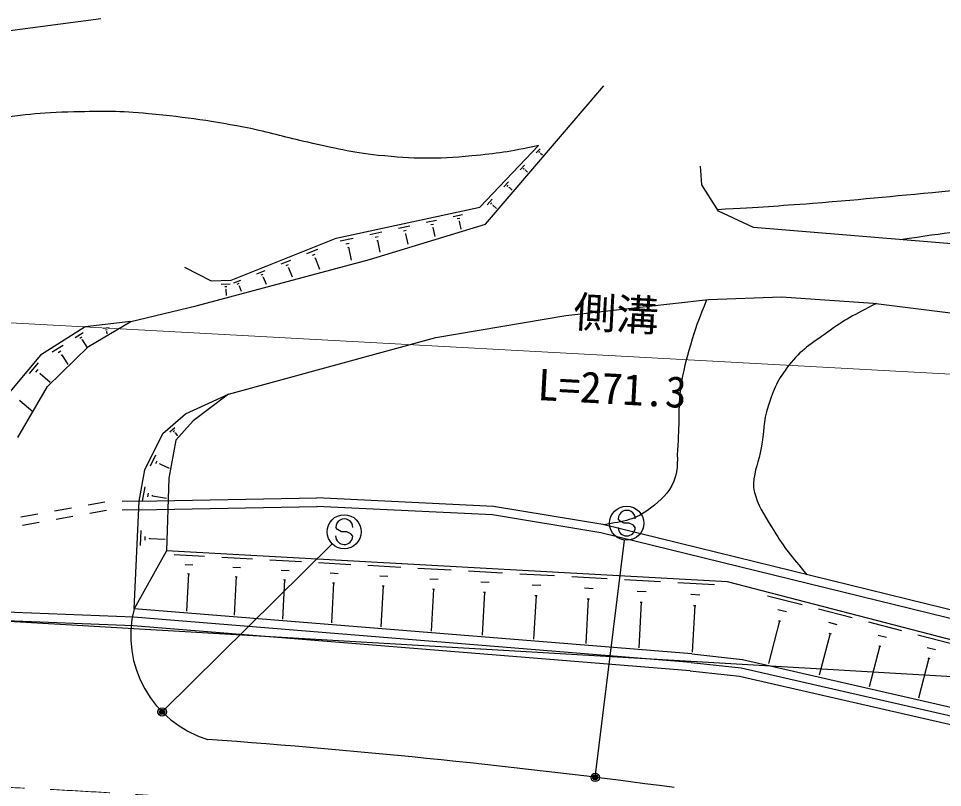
# Model space of a CAD drawing. Units: millimetres, scale not verified. Extents: x 0 to 700000, y -47500 to 447500.
# Drawn here: x 230212 to 284330, y 285780 to 330826 of the extents above; entities that cross this region are included whole.
import ezdxf
from ezdxf.enums import TextEntityAlignment as Align

# ---------------------------------------------------------------- set-up
doc = ezdxf.new("R2010")
doc.units = ezdxf.units.MM
doc.header["$LTSCALE"] = 1000
doc.header["$PDMODE"] = 32
doc.header["$PDSIZE"] = 500
doc.linetypes.add('CHAIN', pattern=[18.5, 12, -1.5, 3.5, -1.5])
for name, color, linetype, lineweight in [('M-STR-STRC', 7, 'Continuous', 13), ('M-TTL-BAND', 2, 'CHAIN', 13), ('S-TTL', 7, 'Continuous', 25)]:
    doc.layers.add(name, color=color, linetype=linetype, lineweight=lineweight)
doc.styles.add('@ＭＳ ゴシック', font='')
doc.styles.add('ＭＳ ゴシック', font='')
doc.styles.get('@ＭＳ ゴシック').set_extended_font_data('@MS Gothic')
doc.styles.get('ＭＳ ゴシック').set_extended_font_data('MS Gothic')

msp = doc.modelspace()

# ---------------------------------------------------------------- linework, layer by layer
at = {"layer": 'M-STR-STRC'}
msp.add_line((401513, 303635), (128657, 318512), dxfattribs=at)
at = {"layer": 'M-TTL-BAND'}
msp.add_arc((208697, -161166), 447444, 82.46023, 87.48621, dxfattribs=at)
at = {"layer": 'S-TTL'}
for p, q in [((168573, 322136), (235036, 330826)), ((257572, 318785), (264486, 326890)), ((257232, 319766), (260660, 323378)), ((260533, 322954), (260758, 323191)), ((260689, 322976), (260745, 323035)), ((260781, 322931), (260795, 322945)), ((260788, 322938), (260896, 322835)), ((259599, 321969), (259848, 322233)), ((259771, 321993), (259834, 322059)), ((270239, 321080), (270151, 322177)), ((259874, 321943), (259889, 321959)), ((259881, 321951), (260025, 321815)), ((258639, 320958), (258914, 321248)), ((258829, 320984), (258898, 321057)), ((258942, 320929), (258959, 320947)), ((258950, 320938), (259131, 320766)), ((271205, 319544), (270239, 321080)), ((257653, 319919), (257954, 320237)), ((257861, 319948), (257937, 320027)), ((257985, 319887), (258004, 319907)), ((257994, 319897), (258213, 319690)), ((248827, 317959), (257232, 319766)), ((255667, 319225), (256225, 319345)), ((273267, 318578), (271205, 319544)), ((250762, 316713), (257572, 318785)), ((254090, 318886), (254699, 319017)), ((254357, 318752), (254510, 318785)), ((255912, 319102), (256052, 319132)), ((256001, 318946), (256036, 318953)), ((256018, 318949), (256119, 318478)), ((250781, 318175), (251495, 318328)), ((252462, 318536), (253123, 318678)), ((252752, 318391), (252917, 318426)), ((252857, 318206), (252898, 318215)), ((254454, 318582), (254492, 318590)), ((254473, 318586), (254589, 318046)), ((296881, 316647), (273267, 318578)), ((242671, 315490), (248827, 317959)), ((249046, 317802), (249816, 317967)), ((249384, 317633), (249577, 317674)), ((251095, 318018), (251274, 318056)), ((251208, 317818), (251253, 317828)), ((251230, 317823), (251377, 317139)), ((252877, 318210), (253009, 317600)), ((247109, 317055), (247752, 317312)), ((249506, 317418), (249554, 317428)), ((249530, 317423), (249693, 316663)), ((240612, 313995), (250762, 316713)), ((245603, 316450), (246166, 316676)), ((247427, 316958), (247588, 317023)), ((247565, 316790), (247605, 316806)), ((247585, 316798), (247848, 316142)), ((239944, 316264), (241492, 315453)), ((244176, 315878), (244662, 316073)), ((245882, 316366), (246023, 316423)), ((246002, 316219), (246038, 316233)), ((246020, 316226), (246236, 315687)), ((244417, 315805), (244538, 315854)), ((244521, 315677), (244551, 315690)), ((244536, 315683), (244708, 315255)), ((241492, 315453), (242671, 315490)), ((242088, 315271), (242614, 315288)), ((242290, 315120), (242422, 315124)), ((242822, 315335), (243237, 315501)), ((243028, 315273), (243131, 315314)), ((243116, 315164), (243142, 315174)), ((243129, 315169), (243259, 314846)), ((242344, 314963), (242377, 314964)), ((242361, 314964), (242372, 314593)), ((270627, 314365), (274906, 314520)), ((274906, 314520), (280268, 314159)), ((236788, 313081), (240612, 313995)), ((262275, 313437), (270627, 314365)), ((280268, 314159), (295373, 312251)), ((254645, 312148), (262275, 313437)), ((236788, 313081), (234122, 312759)), ((234306, 311610), (236788, 313081)), ((234122, 312759), (231502, 311105)), ((233525, 312141), (234005, 312442)), ((235162, 312683), (235525, 312727)), ((235311, 312591), (235402, 312602)), ((235358, 312486), (235381, 312489)), ((235370, 312487), (235385, 312356)), ((233796, 312110), (233916, 312185)), ((233931, 311994), (233961, 312013)), ((233946, 312004), (234214, 311578)), ((242508, 308823), (254645, 312148)), ((231915, 309266), (234306, 311610)), ((232187, 311300), (232819, 311696)), ((232543, 311259), (232701, 311358)), ((231502, 311105), (228973, 308117)), ((230851, 310026), (231377, 310648)), ((232721, 311107), (232761, 311132)), ((232741, 311119), (233094, 310558)), ((231235, 310102), (231367, 310257)), ((231471, 310002), (231504, 310041)), ((231487, 310022), (232075, 309525)), ((230168, 306278), (231915, 309266)), ((239987, 307662), (242508, 308823)), ((242508, 308823), (240440, 307263)), ((230270, 308424), (230309, 308471)), ((230289, 308448), (231047, 307807)), ((238663, 306519), (239987, 307662)), ((239077, 306612), (239377, 306871)), ((240440, 307263), (239425, 306120)), ((237611, 304397), (238663, 306519)), ((239267, 306620), (239342, 306684)), ((239373, 306554), (239391, 306570)), ((239382, 306562), (239531, 306389)), ((239425, 306120), (239026, 303908)), ((237942, 304616), (238262, 305261)), ((238256, 304762), (238336, 304923)), ((238480, 304726), (238500, 304767)), ((238490, 304747), (239031, 304478)), ((237274, 302551), (237611, 304397)), ((239026, 303908), (238880, 299646)), ((237477, 302545), (237631, 303390)), ((237274, 302551), (236275, 302533)), ((236980, 296254), (237274, 302551)), ((237274, 302551), (247691, 302743)), ((237788, 302816), (237826, 303027)), ((238056, 302849), (238065, 302901)), ((238061, 302875), (238886, 302725)), ((258023, 302249), (247691, 302743)), ((233308, 302147), (232324, 301969)), ((235276, 302503), (234292, 302325)), ((235365, 302011), (234381, 301833)), ((237251, 302050), (236284, 302033)), ((237251, 302050), (247683, 302243)), ((247683, 302243), (247700, 302243)), ((257970, 301751), (247683, 302243)), ((264426, 301181), (258023, 302249)), ((231340, 301791), (230356, 301613)), ((233397, 301655), (232413, 301477)), ((264325, 300691), (257970, 301751)), ((265437, 301402), (265338, 301520)), ((231429, 301299), (230445, 301121)), ((248890, 300901), (248791, 301019)), ((249135, 300762), (248890, 300901)), ((320107, 287511), (264426, 301181)), ((265682, 301262), (265437, 301402)), ((265983, 301260), (265682, 301262)), ((266228, 301148), (265983, 301260)), ((266334, 301012), (266228, 301148)), ((237354, 299959), (237394, 300827)), ((237629, 300273), (237639, 300489)), ((237893, 300342), (237896, 300396)), ((237894, 300369), (238804, 300326)), ((249436, 300759), (249135, 300762)), ((249681, 300647), (249436, 300759)), ((249787, 300511), (249681, 300647)), ((320027, 287016), (264325, 300691)), ((238732, 290313), (248575, 300057)), ((264012, 286523), (265710, 300269)), ((238880, 299646), (236980, 296254)), ((271737, 297833), (238880, 299646)), ((239339, 299420), (241110, 299322)), ((368139, 287379), (170771, 298971)), ((239974, 298852), (240417, 298828)), ((242120, 299267), (243926, 299167)), ((244936, 299111), (246779, 299010)), ((247789, 298954), (249669, 298850)), ((250679, 298795), (252595, 298689)), ((240166, 298309), (240045, 296106)), ((240111, 298312), (240221, 298306)), ((242767, 298687), (243219, 298662)), ((245597, 298520), (246058, 298495)), ((248463, 298351), (248933, 298325)), ((253606, 298633), (255560, 298525)), ((256571, 298470), (258563, 298360)), ((259574, 298304), (261604, 298192)), ((242963, 298133), (242839, 295880)), ((242907, 298136), (243020, 298130)), ((245797, 297955), (245670, 295651)), ((245739, 297958), (245854, 297952)), ((248667, 297775), (248537, 295419)), ((248608, 297778), (248725, 297771)), ((251366, 298180), (251845, 298154)), ((254306, 298007), (254795, 297980)), ((257285, 297831), (257783, 297803)), ((260302, 297653), (260809, 297625)), ((262616, 298136), (264685, 298022)), ((265697, 297966), (267806, 297850)), ((268818, 297794), (270967, 297676)), ((302882, 289743), (271737, 297833)), ((251574, 297592), (251441, 295184)), ((251514, 297595), (251634, 297589)), ((254518, 297407), (254383, 294946)), ((254457, 297410), (254579, 297404)), ((257501, 297220), (257362, 294705)), ((257439, 297223), (257563, 297216)), ((263358, 297473), (263875, 297444)), ((266453, 297290), (266980, 297261)), ((260522, 297030), (260380, 294461)), ((260458, 297033), (260585, 297026)), ((263582, 296837), (263437, 294213)), ((263517, 296841), (263647, 296834)), ((266682, 296643), (266534, 293963)), ((266616, 296646), (266747, 296639)), ((269588, 297105), (270125, 297075)), ((274087, 297016), (276106, 296492)), ((236949, 295755), (228774, 296077)), ((269648, 293611), (236980, 296254)), ((269821, 296445), (269670, 293709)), ((269754, 296449), (269888, 296442)), ((274687, 296214), (275192, 296083)), ((277060, 296244), (279036, 295731)), ((236919, 295256), (228776, 295577)), ((269600, 293113), (236949, 295755)), ((274782, 295543), (274131, 293036)), ((274719, 295559), (274845, 295526)), ((269552, 292616), (236919, 295256)), ((277647, 295459), (278141, 295330)), ((279989, 295483), (281923, 294981)), ((277740, 294802), (277104, 292354)), ((277678, 294818), (277801, 294786)), ((280564, 294714), (281047, 294589)), ((282877, 294733), (284769, 294241)), ((280655, 294071), (280034, 291682)), ((280594, 294087), (280715, 294056)), ((283439, 293981), (283912, 293858)), ((269648, 293611), (272613, 293283)), ((283528, 293352), (282923, 291020)), ((283469, 293367), (283587, 293336)), ((269600, 293113), (272530, 292789)), ((272530, 292789), (291774, 288376)), ((272613, 293283), (291896, 288861)), ((269552, 292616), (272446, 292296)), ((272446, 292296), (291652, 287891))]:
    msp.add_line(p, q, dxfattribs=at)
for centre, radius in [((265833, 301261), 1000), ((249286, 300760), 1000), ((238626, 290207), 150), ((238626, 290207), 120), ((238626, 290207), 90), ((238626, 290207), 60), ((238626, 290207), 30), ((263993, 286374), 150), ((263993, 286374), 120), ((263993, 286374), 90), ((263993, 286374), 60), ((263993, 286374), 30)]:
    msp.add_circle(centre, radius, dxfattribs=at)
for centre, radius, start, end in [((265838, 301516), 500, 359.5549, 179.5549), ((249291, 301015), 500, 359.5549, 179.5549), ((265834, 301016), 500, 179.5549, 359.5549), ((249287, 300515), 500, 179.5549, 359.5549), ((243149, 294685), 6365, 165.7328, 253.0106), ((208697, -161166), 450944, 82.36583, 85.85532)]:
    msp.add_arc(centre, radius, start, end, dxfattribs=at)
for points, knots in [([(260660, 323378), (258866, 323005), (258294, 322918), (256759, 322773), (254625, 322572), (253404, 322599), (251271, 322809), (249647, 322970), (248759, 323231), (247164, 323573), (245851, 323854), (245137, 324110), (243820, 324372), (241499, 324835), (240179, 325015), (237823, 325244), (236127, 325409), (235166, 325389), (233462, 325353), (231452, 325311), (230328, 325158), (228337, 324881), (226992, 324694), (226239, 324556), (224921, 324227), (223610, 323899), (222833, 323791), (221614, 323209), (219961, 322420), (219094, 321808), (217725, 320592), (216350, 319371), (215701, 318548), (214563, 317103), (213373, 315594), (212854, 314640), (211801, 313033), (210808, 311517), (210308, 310632), (209329, 309107), (208220, 307381), (207707, 306337), (206458, 304710), (205504, 303467), (204936, 302769), (203732, 301766), (202993, 301150), (202504, 300882), (201624, 300494), (200745, 300105), (200223, 299833), (199262, 299803), (197802, 299758), (196980, 300126), (195627, 300675), (194167, 301268), (193495, 301907), (192211, 302820), (191083, 303622), (190579, 304239), (189449, 305037), (188412, 305768), (187772, 306089), (186686, 306745), (185507, 307457), (185123, 307677), (183644, 308530)], [0, 0, 0, 0, 1, 1, 1, 2, 2, 2, 3, 3, 3, 4, 4, 4, 5, 5, 5, 6, 6, 6, 7, 7, 7, 8, 8, 8, 9, 9, 9, 10, 10, 10, 11, 11, 11, 12, 12, 12, 13, 13, 13, 14, 14, 14, 15, 15, 15, 16, 16, 16, 17, 17, 17, 18, 18, 18, 19, 19, 19, 20, 20, 20, 21, 21, 21, 22, 22, 22, 22]), ([(271145, 319639), (273847, 319797), (274548, 319845), (276727, 320008), (279913, 320246), (281690, 320466), (284873, 320742), (288122, 321025), (289944, 321160), (293193, 321441), (294859, 321586), (295790, 321701), (297458, 321826), (299969, 322014), (301373, 322199), (303890, 322245), (306048, 322285), (307259, 322291), (309414, 322175), (312260, 322023), (313844, 321778), (316685, 321546), (319019, 321356), (320323, 321193), (322663, 321092), (324655, 321006), (325778, 320843), (327767, 320987), (329095, 321083), (329825, 321287), (331123, 321581), (332980, 322002), (333626, 322272), (335772, 323049)], [0, 0, 0, 0, 1, 1, 1, 2, 2, 2, 3, 3, 3, 4, 4, 4, 5, 5, 5, 6, 6, 6, 7, 7, 7, 8, 8, 8, 9, 9, 9, 10, 10, 10, 11, 11, 11, 11]), ([(281857, 317876), (284738, 318314), (285569, 318400), (287960, 318624), (292030, 319005), (294334, 318864), (298421, 318952), (302691, 319043), (305084, 319049), (309355, 319061), (312743, 319071), (314641, 319039), (318030, 319025), (321176, 319011), (322945, 318789), (326085, 318988), (328261, 319126), (329481, 319281), (331625, 319681), (333591, 320047), (334720, 320181), (336618, 320811), (337910, 321240), (338383, 321420), (339862, 322086)], [0, 0, 0, 0, 1, 1, 1, 2, 2, 2, 3, 3, 3, 4, 4, 4, 5, 5, 5, 6, 6, 6, 7, 7, 7, 8, 8, 8, 8]), ([(270516, 314353), (270082, 313277), (269956, 312960), (269672, 312043), (269375, 311080), (269212, 310533), (269046, 309539), (268808, 308111), (268944, 307282), (268819, 305839), (268747, 305015), (268907, 304498), (268591, 303734), (268278, 302976), (267869, 302647), (267225, 302140), (266335, 301439), (265694, 301387), (264493, 301165)], [0, 0, 0, 0, 1, 1, 1, 2, 2, 2, 3, 3, 3, 4, 4, 4, 5, 5, 5, 6, 6, 6, 6]), ([(280463, 314134), (279091, 313428), (278639, 313208), (277583, 312441), (276647, 311761), (276036, 311434), (275332, 310515), (274693, 309680), (274426, 309119), (274112, 308116), (273822, 307192), (273887, 306621), (273713, 305669), (273562, 304841), (273310, 304403), (273258, 303563), (273241, 303293), (273291, 303138), (273372, 302880), (273642, 302016), (273985, 301605), (274453, 300831), (275105, 299753), (275427, 299401), (276383, 298246)], [0, 0, 0, 0, 1, 1, 1, 2, 2, 2, 3, 3, 3, 4, 4, 4, 5, 5, 5, 6, 6, 6, 7, 7, 7, 8, 8, 8, 8])]:
    msp.add_open_spline(points, degree=3, knots=knots, dxfattribs=at)
for p in [(238626, 290207), (263993, 286374)]:
    msp.add_point(p, dxfattribs=at)

# ---------------------------------------------------------------- texts
at = {"layer": 'M-STR-STRC', "style": 'ＭＳ ゴシック'}
msp.add_text('側溝', height=1833, rotation=356.879, dxfattribs=at).set_placement((265139, 312072), align=Align.BOTTOM_CENTER)
at = {"layer": 'M-STR-STRC', "style": '@ＭＳ ゴシック'}
msp.add_text('L=271.3', height=1833, rotation=356.879, dxfattribs=at).set_placement((265030, 310075), align=Align.TOP_CENTER)

doc.saveas('drawing.dxf')
